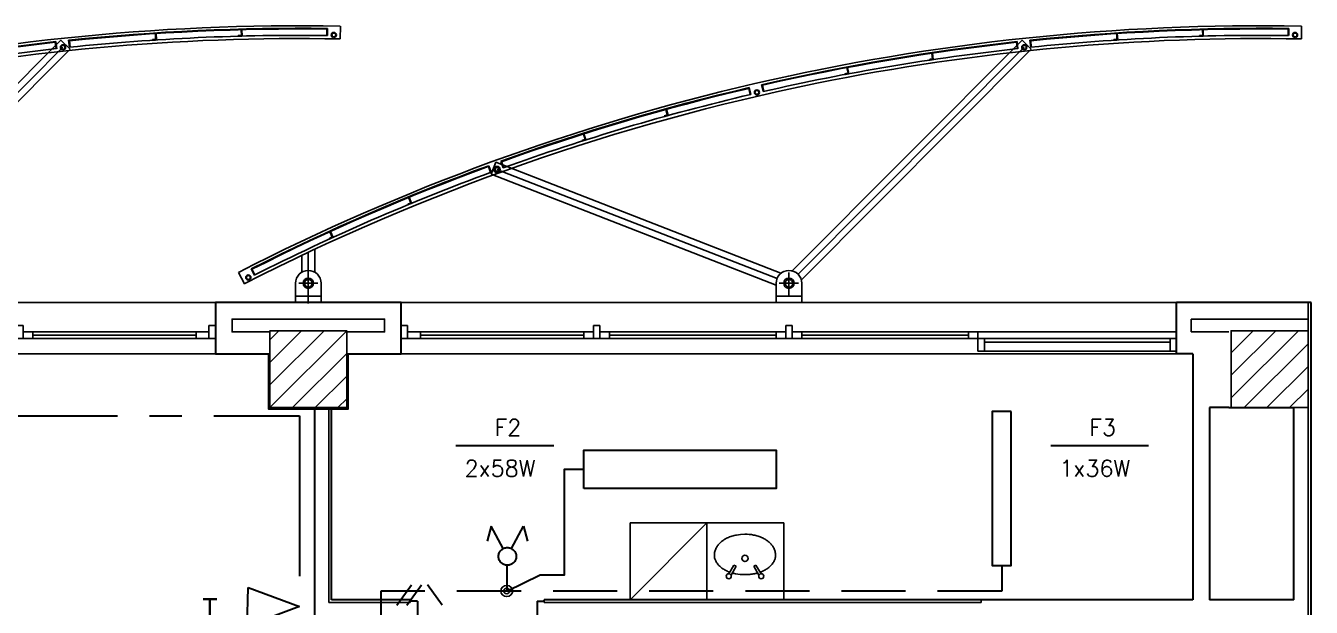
# Model space of a CAD drawing. Extents: x 21.2 to 81.9, y 10.7 to 70.
# Drawn here: x 71.82 to 81.85, y 65.38 to 69.92 of the extents above; entities that cross this region are included whole.
import ezdxf

# ---------------------------------------------------------------- set-up
doc = ezdxf.new("R2010")
doc.units = 0
doc.header["$MEASUREMENT"] = 0
for name, pattern in [('1st floor plan$0$Dash', [200, 100, -100]), ('1st floor plan$0$Default', [0]), ('Center', [2, 1.25, -0.25, 0.25, -0.25]), ('Dashed', [0.75, 0.5, -0.25]), ('Default', [0]), ('Solid', [0])]:
    doc.linetypes.add(name, pattern=pattern)
for name, color, linetype in [('1st floor plan$0$1F', 15, 'Continuous'), ('1st floor plan$0$1FIN', 15, 'Continuous'), ('1st floor plan$0$2F', 7, 'Continuous'), ('1st floor plan$0$2FIN', 7, 'Continuous'), ('1st floor plan$0$CAI', 52, 'Continuous'), ('1st floor plan$0$CAIX', 52, 'Continuous'), ('1st floor plan$0$Equipment', 92, '1st floor plan$0$Default'), ('1st floor plan$0$FACH', 142, 'Continuous'), ('1st floor plan$0$Hatch', 15, 'Continuous'), ('1st floor plan$0$Pillars', 30, 'Continuous'), ('IE003', 7, 'Continuous'), ('Xref_Plan', 7, 'Continuous')]:
    doc.layers.add(name, color=color, linetype=linetype)
for name, color, linetype, lineweight in [('1st floor plan$0$Interior Walls', 7, 'Continuous', 30), ('1st floor plan$0$Partitions', 7, 'Continuous', 30), ('Illumination', 30, 'Solid', 30)]:
    doc.layers.add(name, color=color, linetype=linetype, lineweight=lineweight)
doc.styles.add('Default', font='SIMPLEX.shx', dxfattribs={"height": 0.175})
doc.styles.add('Roman Simplex', font='romans', dxfattribs={"height": 1.5})

# ---------------------------------------------------------------- blocks, each defined once
blk = doc.blocks.new('3')
at = {"layer": 'Illumination', "color": 7}
for p, q in [((-49, -68), (66, 92)), ((28, -68), (143, 92)), ((304, -68), (189, 92))]:
    blk.add_line(p, q, dxfattribs=at)
blk = doc.blocks.new('Bola')
at = {"layer": 'IE003', "color": 7, "linetype": 'Default', "const_width": 0.2}
blk.add_lwpolyline([(-0.1, 0, 1), (0.1, 0, 1)], format="xyb", close=True, dxfattribs=at)
at = {"layer": 'IE003', "color": 7, "linetype": 'Default'}
blk.add_circle((0, 0), 0.2, dxfattribs=at)
blk = doc.blocks.new('1st floor plan$0$J1')
at = {"layer": '1st floor plan$0$2F', "linetype": 'Continuous'}
for p, q in [((6.05, 0.4), (0, 0.4)), ((6.05, 0), (0, 0))]:
    blk.add_line(p, q, dxfattribs=at)
at = {"layer": '1st floor plan$0$CAI'}
for p, q in [((0, 0.22), (0.05, 0.22)), ((0, 0.12), (0, 0.22)), ((3, 0.22), (3, 0.12)), ((3.05, 0.22), (3.05, 0.12)), ((6.05, 0.22), (6.05, 0.12)), ((2.925, 0.17), (2.925, 0.12)), ((3.125, 0.17), (3.125, 0.12))]:
    blk.add_line(p, q, dxfattribs=at)
at = {"layer": '1st floor plan$0$CAI', "linetype": 'Continuous'}
for p, q in [((0.05, 0.22), (0.05, 0.12)), ((1.55, 0.22), (1.5, 0.22)), ((1.5, 0.22), (1.5, 0.12)), ((1.55, 0.22), (1.55, 0.12)), ((3.05, 0.22), (3, 0.22)), ((4.55, 0.22), (4.5, 0.22)), ((4.5, 0.22), (4.5, 0.12)), ((4.55, 0.22), (4.55, 0.12)), ((6, 0.22), (6.05, 0.22)), ((6, 0.22), (6, 0.12)), ((6.05, 0.12), (0, 0.12)), ((1.5, 0.17), (0.05, 0.17)), ((0.15, 0.17), (0.15, 0.12)), ((1.425, 0.12), (1.425, 0.17)), ((1.55, 0.12), (1.5, 0.12)), ((3, 0.17), (1.55, 0.17)), ((1.625, 0.17), (1.625, 0.12)), ((4.5, 0.17), (3.05, 0.17)), ((4.425, 0.17), (4.425, 0.12)), ((6, 0.17), (4.55, 0.17)), ((4.625, 0.12), (4.625, 0.17)), ((5.9, 0.17), (5.9, 0.12))]:
    blk.add_line(p, q, dxfattribs=at)
at = {"layer": '1st floor plan$0$CAI', "color": 15}
for p, q in [((0.15, 0.145), (1.425, 0.145)), ((2.925, 0.145), (1.625, 0.145)), ((3.125, 0.145), (4.425, 0.145)), ((5.9, 0.145), (4.625, 0.145))]:
    blk.add_line(p, q, dxfattribs=at)
blk = doc.blocks.new('1st floor plan$0$BR 5')
at = {"color": 0}
for p, q in [((3.227, 2.128), (3.228, 2.083)), ((3.227, 2.128), (3.228, 2.083)), ((3.232, 2.128), (3.233, 2.078)), ((3.232, 2.128), (3.233, 2.078)), ((3.895, 2.133), (3.894, 2.083)), ((3.895, 2.133), (3.894, 2.083)), ((3.9, 2.138), (3.899, 2.083)), ((3.9, 2.138), (3.899, 2.083)), ((4, 2.156), (3.998, 2.056)), ((1.82, 2.046), (0.026, 0.247)), ((1.776, 2.03), (1.782, 1.98)), ((1.776, 2.03), (1.782, 1.98)), ((1.781, 2.035), (1.787, 1.98)), ((1.781, 2.035), (1.787, 1.98)), ((1.82, 2.046), (1.891, 1.975)), ((1.88, 2.046), (1.886, 1.991)), ((1.886, 2.041), (1.891, 1.991)), ((2.535, 2.051), (2.535, 2.046)), ((2.535, 2.051), (2.535, 2.046)), ((2.557, 2.098), (2.559, 2.053)), ((2.557, 2.098), (2.559, 2.053)), ((2.562, 2.098), (2.565, 2.048)), ((2.562, 2.098), (2.565, 2.048)), ((3.203, 2.082), (3.203, 2.077)), ((3.203, 2.082), (3.203, 2.077)), ((1.836, 1.991), (0.071, 0.221)), ((1.891, 1.975), (0.097, 0.176)), ((1.114, 1.944), (1.12, 1.899)), ((1.114, 1.944), (1.12, 1.899)), ((1.119, 1.945), (1.126, 1.895)), ((1.119, 1.945), (1.126, 1.895)), ((0.452, 1.833), (0.461, 1.788)), ((0.452, 1.833), (0.461, 1.788)), ((0.457, 1.833), (0.467, 1.784)), ((0.457, 1.833), (0.467, 1.784)), ((1.096, 1.896), (1.096, 1.891)), ((1.096, 1.896), (1.096, 1.891)), ((0.436, 1.784), (0.437, 1.779)), ((0.436, 1.784), (0.437, 1.779)), ((-0.314, 1.67), (-0.303, 1.622)), ((-0.31, 1.676), (-0.298, 1.623)), ((-0.213, 1.699), (-0.2, 1.645)), ((-0.213, 1.699), (-0.2, 1.645)), ((-0.207, 1.695), (-0.195, 1.647)), ((-0.207, 1.695), (-0.195, 1.647)), ((-0.961, 1.505), (-0.949, 1.462)), ((-0.956, 1.507), (-0.943, 1.458)), ((-0.973, 1.455), (-0.972, 1.45)), ((-1.604, 1.315), (-1.591, 1.272)), ((-1.599, 1.316), (-1.584, 1.268)), ((-1.614, 1.264), (-1.613, 1.259)), ((-2.345, 1.061), (-2.328, 1.014)), ((-2.342, 1.067), (-2.323, 1.016)), ((-2.342, 1.067), (-2.323, 1.016)), ((-2.287, 1.094), (-2.323, 1.001)), ((-2.287, 1.094), (-0.063, 0.228)), ((-2.278, 1.037), (-0.093, 0.186)), ((-2.248, 1.101), (-2.229, 1.05)), ((-2.242, 1.098), (-2.225, 1.051)), ((-2.323, 1.001), (-0.1, 0.135)), ((-2.968, 0.819), (-2.951, 0.777)), ((-2.963, 0.821), (-2.944, 0.774)), ((-2.974, 0.767), (-2.972, 0.763)), ((-3.583, 0.551), (-3.564, 0.51)), ((-3.578, 0.553), (-3.557, 0.508)), ((-3.7, 0.237), (-3.7, 0.414)), ((-3.587, 0.5), (-3.585, 0.495)), ((-3.8, 0.237), (-3.8, 0.367)), ((-3.75, 0.25), (-3.75, 0.391)), ((-3.75, -0.008), (-3.75, 0.308)), ((-4.295, 0.234), (-4.249, 0.145)), ((-4.196, 0.262), (-4.171, 0.213)), ((-4.19, 0.26), (-4.167, 0.215)), ((-3.75, 0.05), (-3.75, 0.233)), ((0, 0.05), (0, 0.233)), ((-3.85, 0), (-3.85, 0.15)), ((-3.825, 0.15), (-3.675, 0.15)), ((-3.65, 0), (-3.65, 0.15)), ((-0.1, 0), (-0.1, 0.15)), ((-0.075, 0.15), (0.075, 0.15)), ((0.1, 0), (0.1, 0.15)), ((-3.65, 0.05), (-3.85, 0.05)), ((0.1, 0.05), (-0.1, 0.05))]:
    blk.add_line(p, q, dxfattribs=at)
at = {"color": 0, "linetype": 'Continuous'}
blk.add_line((-0.15, 0), (0.15, 0), dxfattribs=at)
at = {"color": 0}
for centre, radius in [((3.949, 2.087), 0.02), ((1.836, 1.991), 0.02), ((3.949, 2.087), 0.015), ((1.836, 1.991), 0.015), ((-0.25, 1.639), 0.02), ((-0.25, 1.639), 0.015), ((-2.278, 1.037), 0.025), ((-2.278, 1.037), 0.015), ((-4.218, 0.195), 0.02), ((-4.218, 0.195), 0.015), ((-3.75, 0.15), 0.04), ((-3.75, 0.15), 0.03), ((0, 0.15), 0.04), ((0, 0.15), 0.03)]:
    blk.add_circle(centre, radius, dxfattribs=at)
at = {"color": 0, "linetype": 'Continuous'}
for radius, start, end in [(17.5, 88.9663, 117.1249), (17.4, 88.9654, 101.4942), (17.4, 101.4942, 117.1258)]:
    blk.add_arc((3.684, -15.341), radius, start, end, dxfattribs=at)
at = {"color": 0, "linetype": '1st floor plan$0$Dash'}
for radius, start, end in [(17.48, 89.2939, 95.924), (17.48, 89.2939, 95.924), (17.475, 89.3104, 95.9076), (17.475, 89.3104, 95.9076), (17.48, 96.2517, 102.8817), (17.48, 96.2517, 102.8817), (17.475, 96.2682, 102.8653), (17.475, 96.2682, 102.8653), (17.43, 93.7001, 93.7823), (17.43, 93.7001, 93.7823), (17.425, 93.6837, 93.7823), (17.425, 93.6837, 93.7823), (17.43, 91.5011, 91.5833), (17.43, 91.5011, 91.5833), (17.425, 91.4846, 91.5833), (17.425, 91.4846, 91.5833), (17.43, 98.4588, 98.541), (17.43, 98.4588, 98.541), (17.425, 98.4424, 98.5411), (17.425, 98.4424, 98.5411), (17.43, 100.6579, 100.74), (17.43, 100.6579, 100.74), (17.425, 100.6414, 100.7401), (17.425, 100.6414, 100.7401), (17.48, 103.2095, 109.8396), (17.475, 103.226, 109.8231), (17.43, 105.4166, 105.4988), (17.425, 105.4002, 105.4988), (17.43, 107.6156, 107.6978), (17.425, 107.5992, 107.6978), (17.48, 110.1673, 116.7973), (17.475, 110.1838, 116.7809), (17.43, 112.3744, 112.4565), (17.425, 112.3579, 112.4566), (17.43, 114.5734, 114.6556), (17.425, 114.5569, 114.6556)]:
    blk.add_arc((3.684, -15.341), radius, start, end, dxfattribs=at)
at = {"color": 0}
for centre, radius, start, end in [((3.684, -15.341), 17.425, 89.2945, 95.9235), ((3.684, -15.341), 17.425, 96.2523, 102.8813), ((3.684, -15.341), 17.425, 96.2523, 102.8813), ((3.684, -15.341), 17.425, 103.2101, 109.839), ((3.684, -15.341), 17.425, 110.1678, 116.7968), ((-3.75, 0.15), 0.1, 0, 180), ((0, 0.15), 0.1, 0, 180)]:
    blk.add_arc(centre, radius, start, end, dxfattribs=at)
blk = doc.blocks.new('1st floor plan$0$P2')
at = {"layer": '1st floor plan$0$Hatch'}
h = blk.add_hatch(dxfattribs=at)
h.set_pattern_fill('ANSI31', color=256, style=0)
h.set_pattern_definition([(45, (-41.75321, -29.09718), (-0.08838835, 0.08838835), [])])
h.paths.add_polyline_path([(-0.3, 0.3), (-0.3, -0.3), (0.3, -0.3), (0.3, 0.3)])
at = {"layer": '1st floor plan$0$Pillars'}
blk.add_lwpolyline([(-0.3, -0.3), (0.3, -0.3), (0.3, 0.3), (-0.3, 0.3)], close=True, dxfattribs=at)
blk = doc.blocks.new('1st floor plan$0$P1')
at = {"layer": '1st floor plan$0$1F'}
blk.add_lwpolyline([(-0.3, 0.29), (-0.595, 0.29), (-0.595, 0.39), (0.595, 0.39), (0.595, 0.29), (0.3, 0.29)], dxfattribs=at)
at = {"layer": '1st floor plan$0$Partitions'}
blk.add_lwpolyline([(-0.725, 0.12), (-0.31, 0.12), (-0.31, -0.31), (0.31, -0.31), (0.31, 0.12), (0.725, 0.12), (0.725, 0.52), (-0.725, 0.52)], close=True, dxfattribs=at)
at = {"layer": '1st floor plan$0$Interior Walls'}
blk.add_blockref('1st floor plan$0$P2', (0, 0), dxfattribs=at)
blk = doc.blocks.new('1st floor plan')
at = {"layer": '1st floor plan$0$1FIN'}
for p, q in [((73.431, 67.527), (73.431, 67.627)), ((74.621, 67.627), (73.431, 67.627)), ((74.621, 67.527), (74.621, 67.627)), ((80.914, 67.527), (80.914, 67.627)), ((81.826, 67.627), (80.914, 67.627)), ((73.726, 67.527), (73.431, 67.527)), ((74.621, 67.527), (74.326, 67.527)), ((81.209, 67.527), (80.914, 67.527)), ((73.716, 67.357), (73.726, 67.357)), ((74.336, 67.357), (74.326, 67.357))]:
    blk.add_line(p, q, dxfattribs=at)
at = {"layer": '1st floor plan$0$2FIN'}
for p, q in [((80.801, 67.757), (74.751, 67.757)), ((81.826, 58.912), (81.826, 67.757)), ((80.801, 67.357), (74.751, 67.357)), ((74.186, 65.417), (74.186, 66.927)), ((74.822, 65.417), (74.186, 65.417)), ((74.822, 65.417), (74.822, 65.427)), ((75.866, 65.417), (75.866, 65.427)), ((79.276, 65.417), (75.866, 65.417)), ((79.276, 65.437), (79.276, 65.417))]:
    blk.add_line(p, q, dxfattribs=at)
at = {"layer": '1st floor plan$0$CAIX'}
for p, q in [((74.751, 67.477), (74.751, 67.577)), ((74.751, 67.577), (74.801, 67.577)), ((74.801, 67.577), (74.801, 67.477)), ((76.251, 67.527), (74.801, 67.527)), ((74.901, 67.527), (74.901, 67.477)), ((76.176, 67.477), (76.176, 67.527)), ((76.251, 67.577), (76.251, 67.477)), ((76.301, 67.577), (76.251, 67.577)), ((76.301, 67.577), (76.301, 67.477)), ((77.751, 67.527), (76.301, 67.527)), ((76.376, 67.527), (76.376, 67.477)), ((77.676, 67.527), (77.676, 67.477)), ((77.751, 67.577), (77.751, 67.477)), ((77.801, 67.577), (77.751, 67.577)), ((77.801, 67.577), (77.801, 67.477)), ((79.251, 67.527), (77.801, 67.527)), ((77.876, 67.527), (77.876, 67.477)), ((79.176, 67.527), (79.176, 67.477)), ((79.251, 67.527), (79.251, 67.477)), ((79.301, 67.477), (74.751, 67.477)), ((76.301, 67.477), (76.251, 67.477)), ((79.251, 67.377), (79.251, 67.477)), ((79.301, 67.377), (79.301, 67.477)), ((80.751, 67.377), (80.751, 67.477)), ((80.801, 67.477), (80.751, 67.477)), ((79.301, 67.377), (79.251, 67.377)), ((80.751, 67.377), (80.801, 67.377))]:
    blk.add_line(p, q, dxfattribs=at)
at = {"layer": '1st floor plan$0$CAIX', "color": 15}
for p, q in [((79.251, 67.527), (80.801, 67.527)), ((79.251, 67.497), (79.251, 67.527)), ((74.901, 67.502), (76.176, 67.502)), ((77.676, 67.502), (76.376, 67.502)), ((77.876, 67.502), (79.176, 67.502)), ((79.301, 67.477), (80.751, 67.477)), ((79.301, 67.447), (80.751, 67.447)), ((79.301, 67.377), (80.751, 67.377))]:
    blk.add_line(p, q, dxfattribs=at)
at = {"layer": '1st floor plan$0$Equipment'}
for p, q in [((76.536, 65.437), (77.136, 66.037)), ((76.536, 65.437), (76.536, 66.037)), ((77.736, 66.037), (76.536, 66.037)), ((77.136, 65.437), (77.136, 66.037)), ((77.736, 65.437), (77.736, 66.037)), ((77.307, 65.641), (77.347, 65.709)), ((77.324, 65.63), (77.364, 65.699)), ((77.364, 65.699), (77.347, 65.709)), ((77.501, 65.699), (77.518, 65.709)), ((77.542, 65.63), (77.501, 65.699)), ((77.559, 65.641), (77.518, 65.709))]:
    blk.add_line(p, q, dxfattribs=at)
for points in [[(77.367, 65.943, 0.02503), (77.331, 65.934, 0.032621), (77.296, 65.921, 0.040035), (77.269, 65.906, 0.035303), (77.245, 65.887, 0.038321), (77.225, 65.867, 0.054379), (77.209, 65.842, 0.054586), (77.198, 65.814, 0.060889), (77.194, 65.784, 0.075785), (77.198, 65.758, 0.060002), (77.208, 65.735, 0.046948), (77.225, 65.711, 0.043635), (77.247, 65.69, 0.038584), (77.274, 65.672, 0.028735), (77.303, 65.657, 0.012881), (77.314, 65.653, 0.027941)], [(77.552, 65.653, 0.012883), (77.563, 65.657, 0.028735), (77.592, 65.672, 0.038584), (77.619, 65.69, 0.043635), (77.64, 65.711, 0.046948), (77.658, 65.735, 0.060002), (77.668, 65.758, 0.075785), (77.672, 65.784, 0.060889), (77.668, 65.814, 0.054586), (77.657, 65.842, 0.054379), (77.641, 65.867, 0.038321), (77.621, 65.887, 0.035303), (77.596, 65.906, 0.040035), (77.569, 65.921, 0.032621), (77.535, 65.934, 0.024635), (77.5, 65.943, 0.053768), (77.432, 65.949), (77.399, 65.948), (77.367, 65.943, 0.02503)], [(77.333, 65.646, 0.025128), (77.359, 65.641, 0.042673), (77.433, 65.634), (77.47, 65.636, 0.021447), (77.507, 65.641, 0.025126), (77.533, 65.646, 0.031893)]]:
    blk.add_lwpolyline(points, format="xyb", dxfattribs=at)
blk.add_lwpolyline([(77.433, 65.786, 0.414221), (77.408, 65.761, 0.414221), (77.433, 65.736, 0.414221), (77.458, 65.761, 0.414221)], format="xyb", close=True, dxfattribs=at)
for centre in [(77.306, 65.621), (77.56, 65.621)]:
    blk.add_circle(centre, 0.02, dxfattribs=at)
at = {"layer": '1st floor plan$0$Partitions'}
for p, q in [((80.801, 67.357), (80.801, 67.757)), ((81.851, 67.757), (80.801, 67.757)), ((81.851, 51.882), (81.851, 67.757)), ((80.926, 67.357), (80.801, 67.357)), ((80.926, 67.357), (80.926, 65.437)), ((74.206, 65.437), (74.206, 66.927)), ((81.056, 66.937), (81.056, 65.437)), ((81.209, 66.937), (81.056, 66.937)), ((81.209, 66.937), (81.716, 66.937)), ((81.716, 65.437), (81.716, 66.937)), ((74.822, 65.437), (74.206, 65.437)), ((74.822, 65.427), (74.822, 65.437)), ((74.877, 65.427), (74.822, 65.427)), ((74.877, 65.427), (74.877, 65.297)), ((75.811, 65.427), (75.866, 65.427)), ((75.811, 65.427), (75.811, 65.297)), ((80.926, 65.437), (75.866, 65.437)), ((75.866, 65.427), (75.866, 65.437)), ((81.716, 65.437), (81.056, 65.437))]:
    blk.add_line(p, q, dxfattribs=at)
blk.add_lwpolyline([(74.076, 62.538), (74.076, 66.927)], dxfattribs=at)
at = {"layer": '1st floor plan$0$2FIN'}
blk.add_blockref('1st floor plan$0$J1', (67.251, 67.357), dxfattribs=at)
at = {"layer": '1st floor plan$0$FACH'}
for p in [(70.276, 67.757), (77.776, 67.757)]:
    blk.add_blockref('1st floor plan$0$BR 5', p, dxfattribs=at)
at = {"layer": '1st floor plan$0$Partitions'}
for name, p in [('1st floor plan$0$P1', (74.026, 67.237)), ('1st floor plan$0$P2', (81.526, 67.237))]:
    blk.add_blockref(name, p, dxfattribs=at)

msp = doc.modelspace()

# ---------------------------------------------------------------- linework, layer by layer
at = {"layer": 'Illumination'}
for points in [[(79.511, 66.906), (79.361, 66.906), (79.361, 65.706), (79.511, 65.706)], [(76.176, 66.306), (76.176, 66.606), (77.676, 66.606), (77.676, 66.306)]]:
    msp.add_lwpolyline(points, close=True, dxfattribs=at)
at = {"layer": 'Illumination', "linetype": 'Center'}
msp.add_lwpolyline([(34.513, 60.838), (33.132, 60.838), (33.288, 61.015), (33.288, 66.872), (73.957, 66.872), (73.957, 65.385)], dxfattribs=at)
at = {"layer": 'Illumination'}
for points in [[(75.177, 66.641), (75.941, 66.641)], [(79.818, 66.641), (80.582, 66.641)], [(75.574, 65.707), (75.574, 65.506), (75.836, 65.632), (76.025, 65.632), (76.025, 66.458), (76.174, 66.458)]]:
    msp.add_lwpolyline(points, dxfattribs=at)
at = {"layer": 'Illumination', "linetype": 'Dashed'}
for points in [[(75.547, 65.837), (75.454, 66.012), (75.421, 65.896)], [(75.612, 65.837), (75.705, 66.012), (75.737, 65.896)], [(79.436, 65.706), (79.436, 65.506), (74.593, 65.506), (74.593, 65.204), (73.914, 65.204), (73.914, 60.98), (59.347, 60.935)]]:
    msp.add_lwpolyline(points, dxfattribs=at)
at = {"layer": 'Illumination', "linetype": 'Center'}
msp.add_lwpolyline([(73.957, 65.385), (73.548, 65.233), (73.556, 65.534)], close=True, dxfattribs=at)
at = {"layer": 'Illumination', "linetype": 'Dashed'}
msp.add_circle((75.579, 65.776), 0.0691, dxfattribs=at)

# ---------------------------------------------------------------- block references
at = {"layer": 'Illumination', "xscale": 0.001000000188398076, "yscale": 0.001000000188399852, "zscale": 0.001000000188399801}
msp.add_blockref('3', (74.766, 65.463), dxfattribs=at)
at = {"layer": 'Illumination', "linetype": 'Dashed', "xscale": 0.2154321579868537, "yscale": -0.2332014799386481, "zscale": 0.2154321579868543, "rotation": 270}
msp.add_blockref('Bola', (75.574, 65.506), dxfattribs=at)
at = {"layer": 'Xref_Plan'}
msp.add_blockref('1st floor plan', (0, 0), dxfattribs=at)

# ---------------------------------------------------------------- texts
at = {"layer": 'Illumination', "style": 'Default'}
for s, p in [('F2', (75.479, 66.718)), ('F3', (80.12, 66.718)), ('2x58W', (75.245, 66.399)), ('1x36W', (79.886, 66.399))]:
    msp.add_text(s, height=0.128, dxfattribs=at).set_placement(p)
at = {"layer": 'Illumination', "style": 'Roman Simplex'}
msp.add_text('T', height=0.175, rotation=360, dxfattribs=at).set_placement((73.199, 65.268))

doc.saveas('drawing.dxf')
